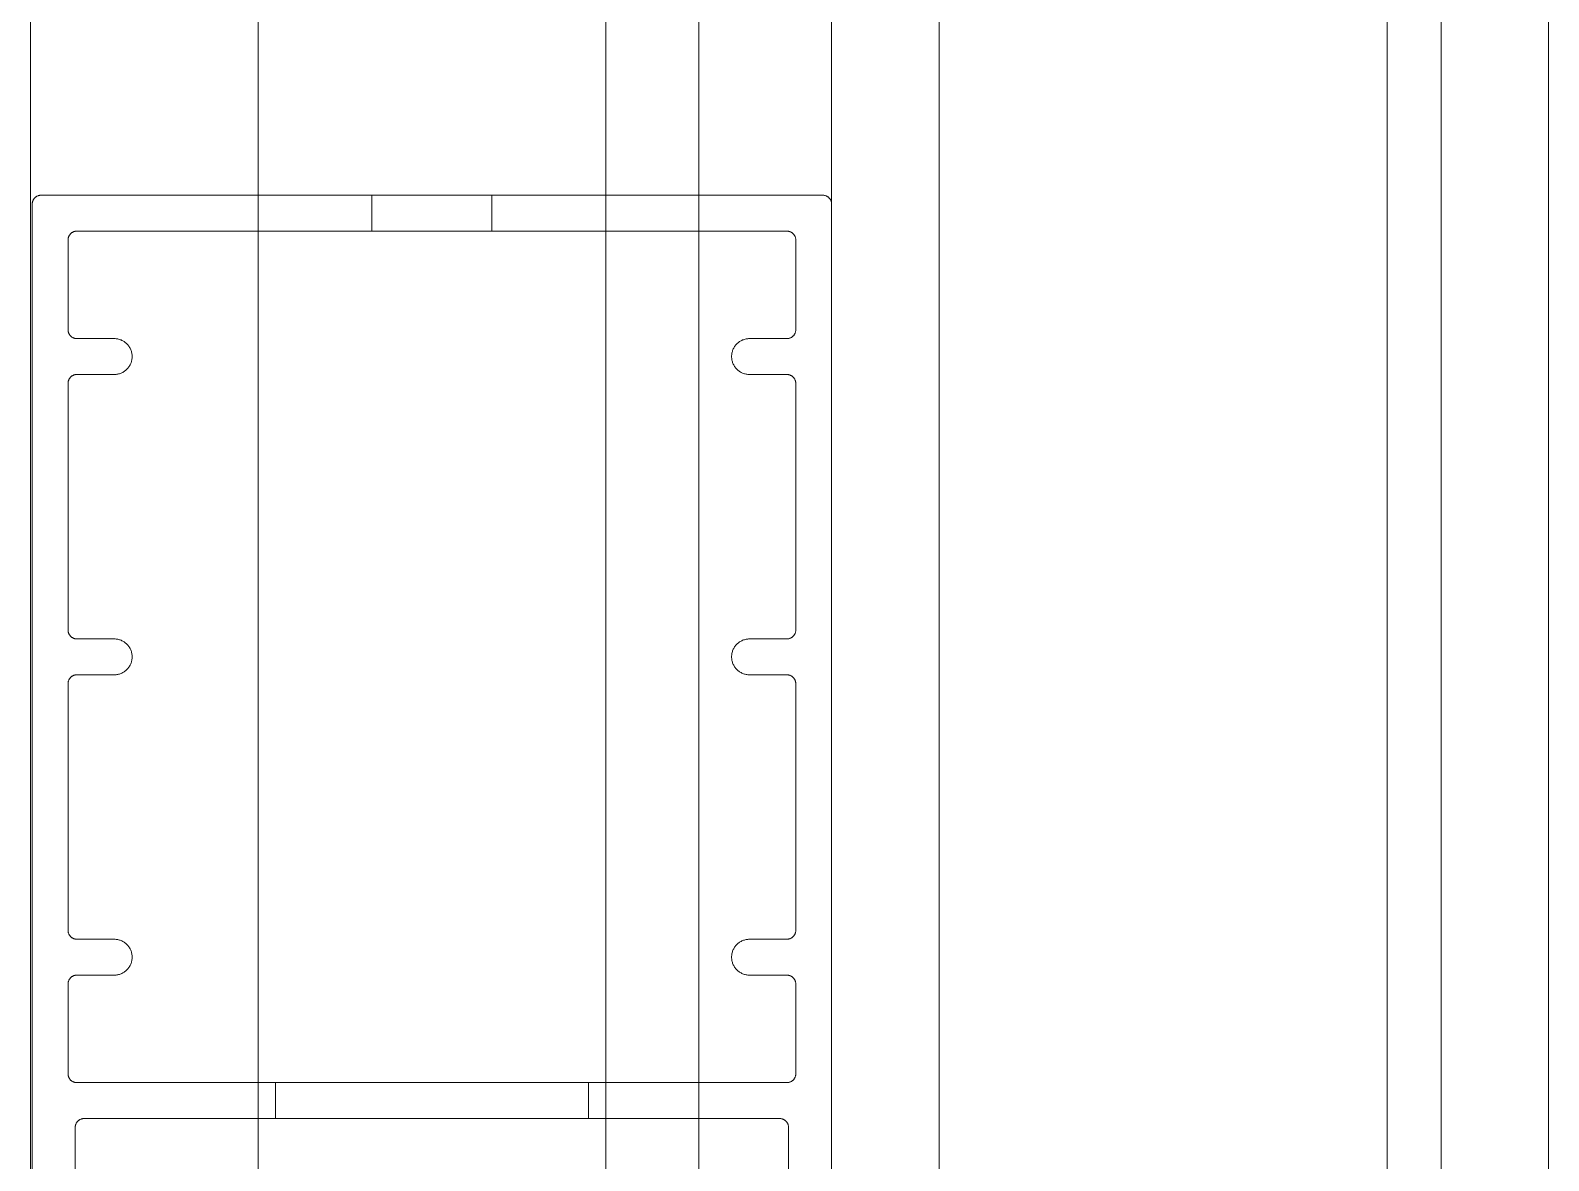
# Model space of a CAD drawing. Header units: metres. Extents: x 1838950 to 1842843, y 5171318 to 5174224.
# Drawn here: x 1841202.47298 to 1841202.51533, y 5171401.8612 to 5171401.89273 of the extents above; entities that cross this region are included whole.
import ezdxf

# ---------------------------------------------------------------- set-up
doc = ezdxf.new("R2010")
doc.units = ezdxf.units.M
doc.header["$LTSCALE"] = 0.0254
doc.layers.add('00 CHAZAL Coupe A.5', color=7, linetype='Continuous', lineweight=18)

# ---------------------------------------------------------------- blocks, each defined once
blk = doc.blocks.new('Groupe-1812-1')
at = {"layer": '00 CHAZAL Coupe A.5', "color": 7, "linetype": 'Continuous', "lineweight": 5}
for p, q in [((1841202.498332, 5171400.859231), (1841202.498332, 5171401.982231)), ((1841202.510832, 5171400.873731), (1841202.510832, 5171401.977731)), ((1841202.51233, 5171400.873231), (1841202.51233, 5171401.977731)), ((1841202.472982, 5171401.950231), (1841202.472982, 5171400.849731)), ((1841202.479332, 5171401.950231), (1841202.479332, 5171400.849731)), ((1841202.489032, 5171401.950231), (1841202.489032, 5171400.849731)), ((1841202.491632, 5171401.950231), (1841202.491632, 5171400.849731)), ((1841202.495332, 5171401.950231), (1841202.495332, 5171400.849731)), ((1841202.515332, 5171400.900115), (1841202.515332, 5171401.937231)), ((1841202.482507, 5171401.887133), (1841202.482507, 5171401.888133)), ((1841202.485857, 5171401.887133), (1841202.485857, 5171401.888133)), ((1841202.479816, 5171401.86338), (1841202.479816, 5171401.86238)), ((1841202.488547, 5171401.86338), (1841202.488547, 5171401.86238))]:
    blk.add_line(p, q, dxfattribs=at)
at = {"layer": '00 CHAZAL Coupe A.5', "color": 7, "linetype": 'Continuous', "lineweight": 5, "flags": 128}
for points in [[(1841202.474482, 5171401.86238), (1841202.484182, 5171401.86238), (1841202.493882, 5171401.86238), (1841202.493894, 5171401.862379), (1841202.493906, 5171401.862378), (1841202.493918, 5171401.862377), (1841202.49393, 5171401.862375), (1841202.493942, 5171401.862372), (1841202.493954, 5171401.862369), (1841202.493966, 5171401.862365), (1841202.493977, 5171401.862361), (1841202.493989, 5171401.862356), (1841202.494, 5171401.86235), (1841202.49401, 5171401.862344), (1841202.494021, 5171401.862337), (1841202.494031, 5171401.86233), (1841202.49404, 5171401.862323), (1841202.49405, 5171401.862315), (1841202.494058, 5171401.862306), (1841202.494067, 5171401.862298), (1841202.494075, 5171401.862288), (1841202.494083, 5171401.862279), (1841202.49409, 5171401.862269), (1841202.494096, 5171401.862258), (1841202.494102, 5171401.862247), (1841202.494108, 5171401.862237), (1841202.494113, 5171401.862225), (1841202.494117, 5171401.862214), (1841202.494121, 5171401.862202), (1841202.494124, 5171401.86219), (1841202.494127, 5171401.862178), (1841202.494129, 5171401.862166), (1841202.494131, 5171401.862154), (1841202.494131, 5171401.862142), (1841202.494132, 5171401.86213), (1841202.494132, 5171401.85268)], [(1841202.495332, 5171401.835933), (1841202.495332, 5171401.887883), (1841202.495331, 5171401.887896), (1841202.495331, 5171401.887908), (1841202.495329, 5171401.88792), (1841202.495327, 5171401.887932), (1841202.495324, 5171401.887944), (1841202.495321, 5171401.887956), (1841202.495317, 5171401.887968), (1841202.495313, 5171401.887979), (1841202.495308, 5171401.88799), (1841202.495302, 5171401.888001), (1841202.495296, 5171401.888012), (1841202.49529, 5171401.888022), (1841202.495283, 5171401.888032), (1841202.495275, 5171401.888042), (1841202.495267, 5171401.888051), (1841202.495258, 5171401.88806), (1841202.49525, 5171401.888069), (1841202.49524, 5171401.888077), (1841202.495231, 5171401.888084), (1841202.495221, 5171401.888091), (1841202.49521, 5171401.888098), (1841202.4952, 5171401.888104), (1841202.495189, 5171401.888109), (1841202.495177, 5171401.888114), (1841202.495166, 5171401.888119), (1841202.495154, 5171401.888123), (1841202.495142, 5171401.888126), (1841202.49513, 5171401.888129), (1841202.495118, 5171401.888131), (1841202.495106, 5171401.888132), (1841202.495094, 5171401.888133), (1841202.495082, 5171401.888133), (1841202.484182, 5171401.888133), (1841202.473282, 5171401.888133), (1841202.473269, 5171401.888133), (1841202.473257, 5171401.888132), (1841202.473245, 5171401.888131), (1841202.473233, 5171401.888129), (1841202.473221, 5171401.888126), (1841202.473209, 5171401.888123), (1841202.473197, 5171401.888119), (1841202.473186, 5171401.888114), (1841202.473175, 5171401.888109), (1841202.473164, 5171401.888104), (1841202.473153, 5171401.888098), (1841202.473143, 5171401.888091), (1841202.473133, 5171401.888084), (1841202.473123, 5171401.888077), (1841202.473114, 5171401.888069), (1841202.473105, 5171401.88806), (1841202.473096, 5171401.888051), (1841202.473088, 5171401.888042), (1841202.473081, 5171401.888032), (1841202.473074, 5171401.888022), (1841202.473067, 5171401.888012), (1841202.473061, 5171401.888001), (1841202.473056, 5171401.88799), (1841202.473051, 5171401.887979), (1841202.473046, 5171401.887968), (1841202.473042, 5171401.887956), (1841202.473039, 5171401.887944), (1841202.473037, 5171401.887932), (1841202.473034, 5171401.88792), (1841202.473033, 5171401.887908), (1841202.473032, 5171401.887896), (1841202.473032, 5171401.887883), (1841202.473032, 5171401.835933)], [(1841202.474232, 5171401.85268), (1841202.474232, 5171401.86213), (1841202.474232, 5171401.862142), (1841202.474233, 5171401.862154), (1841202.474234, 5171401.862166), (1841202.474237, 5171401.862178), (1841202.474239, 5171401.86219), (1841202.474242, 5171401.862202), (1841202.474246, 5171401.862214), (1841202.474251, 5171401.862225), (1841202.474256, 5171401.862237), (1841202.474261, 5171401.862247), (1841202.474267, 5171401.862258), (1841202.474274, 5171401.862269), (1841202.474281, 5171401.862279), (1841202.474288, 5171401.862288), (1841202.474296, 5171401.862298), (1841202.474305, 5171401.862306), (1841202.474314, 5171401.862315), (1841202.474323, 5171401.862323), (1841202.474333, 5171401.86233), (1841202.474343, 5171401.862337), (1841202.474353, 5171401.862344), (1841202.474364, 5171401.86235), (1841202.474375, 5171401.862356), (1841202.474386, 5171401.862361), (1841202.474397, 5171401.862365), (1841202.474409, 5171401.862369), (1841202.474421, 5171401.862372), (1841202.474433, 5171401.862375), (1841202.474445, 5171401.862377), (1841202.474457, 5171401.862378), (1841202.474469, 5171401.862379), (1841202.474482, 5171401.86238)], [(1841202.474282, 5171401.86338), (1841202.484182, 5171401.86338), (1841202.494082, 5171401.86338), (1841202.494094, 5171401.86338), (1841202.494106, 5171401.863381), (1841202.494118, 5171401.863382), (1841202.49413, 5171401.863384), (1841202.494142, 5171401.863387), (1841202.494154, 5171401.86339), (1841202.494166, 5171401.863394), (1841202.494177, 5171401.863399), (1841202.494189, 5171401.863404), (1841202.4942, 5171401.863409), (1841202.49421, 5171401.863415), (1841202.494221, 5171401.863422), (1841202.494231, 5171401.863429), (1841202.49424, 5171401.863436), (1841202.49425, 5171401.863444), (1841202.494258, 5171401.863453), (1841202.494267, 5171401.863462), (1841202.494275, 5171401.863471), (1841202.494283, 5171401.863481), (1841202.49429, 5171401.863491), (1841202.494296, 5171401.863501), (1841202.494302, 5171401.863512), (1841202.494308, 5171401.863523), (1841202.494313, 5171401.863534), (1841202.494317, 5171401.863545), (1841202.494321, 5171401.863557), (1841202.494324, 5171401.863569), (1841202.494327, 5171401.863581), (1841202.494329, 5171401.863593), (1841202.494331, 5171401.863605), (1841202.494331, 5171401.863617), (1841202.494332, 5171401.86363), (1841202.494332, 5171401.86613), (1841202.494331, 5171401.866142), (1841202.494331, 5171401.866154), (1841202.494329, 5171401.866166), (1841202.494327, 5171401.866178), (1841202.494324, 5171401.86619), (1841202.494321, 5171401.866202), (1841202.494317, 5171401.866214), (1841202.494313, 5171401.866225), (1841202.494308, 5171401.866237), (1841202.494302, 5171401.866247), (1841202.494296, 5171401.866258), (1841202.49429, 5171401.866269), (1841202.494283, 5171401.866279), (1841202.494275, 5171401.866288), (1841202.494267, 5171401.866298), (1841202.494258, 5171401.866306), (1841202.49425, 5171401.866315), (1841202.49424, 5171401.866323), (1841202.494231, 5171401.86633), (1841202.494221, 5171401.866337), (1841202.49421, 5171401.866344), (1841202.4942, 5171401.86635), (1841202.494189, 5171401.866356), (1841202.494177, 5171401.866361), (1841202.494166, 5171401.866365), (1841202.494154, 5171401.866369), (1841202.494142, 5171401.866372), (1841202.49413, 5171401.866375), (1841202.494118, 5171401.866377), (1841202.494106, 5171401.866378), (1841202.494094, 5171401.866379), (1841202.494082, 5171401.86638), (1841202.493042, 5171401.86638), (1841202.493017, 5171401.86638), (1841202.492993, 5171401.866382), (1841202.492968, 5171401.866385), (1841202.492944, 5171401.866389), (1841202.49292, 5171401.866395), (1841202.492897, 5171401.866401), (1841202.492873, 5171401.866409), (1841202.49285, 5171401.866418), (1841202.492828, 5171401.866428), (1841202.492806, 5171401.866439), (1841202.492785, 5171401.866451), (1841202.492764, 5171401.866464), (1841202.492744, 5171401.866478), (1841202.492725, 5171401.866493), (1841202.492706, 5171401.866509), (1841202.492688, 5171401.866526), (1841202.492671, 5171401.866544), (1841202.492655, 5171401.866562), (1841202.49264, 5171401.866582), (1841202.492626, 5171401.866602), (1841202.492613, 5171401.866623), (1841202.492601, 5171401.866644), (1841202.49259, 5171401.866666), (1841202.49258, 5171401.866688), (1841202.492571, 5171401.866711), (1841202.492563, 5171401.866734), (1841202.492557, 5171401.866758), (1841202.492551, 5171401.866782), (1841202.492547, 5171401.866806), (1841202.492544, 5171401.866831), (1841202.492542, 5171401.866855), (1841202.492542, 5171401.86688), (1841202.492542, 5171401.866904), (1841202.492544, 5171401.866929), (1841202.492547, 5171401.866953), (1841202.492551, 5171401.866977), (1841202.492557, 5171401.867001), (1841202.492563, 5171401.867025), (1841202.492571, 5171401.867048), (1841202.49258, 5171401.867071), (1841202.49259, 5171401.867093), (1841202.492601, 5171401.867115), (1841202.492613, 5171401.867137), (1841202.492626, 5171401.867157), (1841202.49264, 5171401.867177), (1841202.492655, 5171401.867197), (1841202.492671, 5171401.867215), (1841202.492688, 5171401.867233), (1841202.492706, 5171401.86725), (1841202.492725, 5171401.867266), (1841202.492744, 5171401.867281), (1841202.492764, 5171401.867295), (1841202.492785, 5171401.867308), (1841202.492806, 5171401.867321), (1841202.492828, 5171401.867332), (1841202.49285, 5171401.867342), (1841202.492873, 5171401.86735), (1841202.492897, 5171401.867358), (1841202.49292, 5171401.867365), (1841202.492944, 5171401.86737), (1841202.492968, 5171401.867374), (1841202.492993, 5171401.867377), (1841202.493017, 5171401.867379), (1841202.493042, 5171401.86738), (1841202.494082, 5171401.86738), (1841202.494094, 5171401.86738), (1841202.494106, 5171401.867381), (1841202.494118, 5171401.867382), (1841202.49413, 5171401.867384), (1841202.494142, 5171401.867387), (1841202.494154, 5171401.86739), (1841202.494166, 5171401.867394), (1841202.494177, 5171401.867399), (1841202.494189, 5171401.867404), (1841202.4942, 5171401.867409), (1841202.49421, 5171401.867415), (1841202.494221, 5171401.867422), (1841202.494231, 5171401.867429), (1841202.49424, 5171401.867436), (1841202.49425, 5171401.867444), (1841202.494258, 5171401.867453), (1841202.494267, 5171401.867462), (1841202.494275, 5171401.867471), (1841202.494283, 5171401.867481), (1841202.49429, 5171401.867491), (1841202.494296, 5171401.867501), (1841202.494302, 5171401.867512), (1841202.494308, 5171401.867523), (1841202.494313, 5171401.867534), (1841202.494317, 5171401.867545), (1841202.494321, 5171401.867557), (1841202.494324, 5171401.867569), (1841202.494327, 5171401.867581), (1841202.494329, 5171401.867593), (1841202.494331, 5171401.867605), (1841202.494331, 5171401.867617), (1841202.494332, 5171401.86763), (1841202.494332, 5171401.874506), (1841202.494331, 5171401.874519), (1841202.494331, 5171401.874531), (1841202.494329, 5171401.874543), (1841202.494327, 5171401.874555), (1841202.494324, 5171401.874567), (1841202.494321, 5171401.874579), (1841202.494317, 5171401.874591), (1841202.494313, 5171401.874602), (1841202.494308, 5171401.874613), (1841202.494302, 5171401.874624), (1841202.494296, 5171401.874635), (1841202.49429, 5171401.874645), (1841202.494283, 5171401.874655), (1841202.494275, 5171401.874665), (1841202.494267, 5171401.874674), (1841202.494258, 5171401.874683), (1841202.49425, 5171401.874692), (1841202.49424, 5171401.8747), (1841202.494231, 5171401.874707), (1841202.494221, 5171401.874714), (1841202.49421, 5171401.874721), (1841202.4942, 5171401.874727), (1841202.494189, 5171401.874732), (1841202.494177, 5171401.874737), (1841202.494166, 5171401.874742), (1841202.494154, 5171401.874746), (1841202.494142, 5171401.874749), (1841202.49413, 5171401.874752), (1841202.494118, 5171401.874754), (1841202.494106, 5171401.874755), (1841202.494094, 5171401.874756), (1841202.494082, 5171401.874756), (1841202.493042, 5171401.874756), (1841202.493017, 5171401.874757), (1841202.492993, 5171401.874759), (1841202.492968, 5171401.874762), (1841202.492944, 5171401.874766), (1841202.49292, 5171401.874771), (1841202.492897, 5171401.874778), (1841202.492873, 5171401.874786), (1841202.49285, 5171401.874795), (1841202.492828, 5171401.874804), (1841202.492806, 5171401.874816), (1841202.492785, 5171401.874828), (1841202.492764, 5171401.874841), (1841202.492744, 5171401.874855), (1841202.492725, 5171401.87487), (1841202.492706, 5171401.874886), (1841202.492688, 5171401.874903), (1841202.492671, 5171401.874921), (1841202.492655, 5171401.874939), (1841202.49264, 5171401.874959), (1841202.492626, 5171401.874979), (1841202.492613, 5171401.874999), (1841202.492601, 5171401.875021), (1841202.49259, 5171401.875043), (1841202.49258, 5171401.875065), (1841202.492571, 5171401.875088), (1841202.492563, 5171401.875111), (1841202.492557, 5171401.875135), (1841202.492551, 5171401.875159), (1841202.492547, 5171401.875183), (1841202.492544, 5171401.875207), (1841202.492542, 5171401.875232), (1841202.492542, 5171401.875256), (1841202.492542, 5171401.875281), (1841202.492544, 5171401.875305), (1841202.492547, 5171401.87533), (1841202.492551, 5171401.875354), (1841202.492557, 5171401.875378), (1841202.492563, 5171401.875402), (1841202.492571, 5171401.875425), (1841202.49258, 5171401.875448), (1841202.49259, 5171401.87547), (1841202.492601, 5171401.875492), (1841202.492613, 5171401.875514), (1841202.492626, 5171401.875534), (1841202.49264, 5171401.875554), (1841202.492655, 5171401.875574), (1841202.492671, 5171401.875592), (1841202.492688, 5171401.87561), (1841202.492706, 5171401.875627), (1841202.492725, 5171401.875643), (1841202.492744, 5171401.875658), (1841202.492764, 5171401.875672), (1841202.492785, 5171401.875685), (1841202.492806, 5171401.875697), (1841202.492828, 5171401.875708), (1841202.49285, 5171401.875718), (1841202.492873, 5171401.875727), (1841202.492897, 5171401.875735), (1841202.49292, 5171401.875742), (1841202.492944, 5171401.875747), (1841202.492968, 5171401.875751), (1841202.492993, 5171401.875754), (1841202.493017, 5171401.875756), (1841202.493042, 5171401.875756), (1841202.494082, 5171401.875756), (1841202.494094, 5171401.875757), (1841202.494106, 5171401.875758), (1841202.494118, 5171401.875759), (1841202.49413, 5171401.875761), (1841202.494142, 5171401.875764), (1841202.494154, 5171401.875767), (1841202.494166, 5171401.875771), (1841202.494177, 5171401.875776), (1841202.494189, 5171401.87578), (1841202.4942, 5171401.875786), (1841202.49421, 5171401.875792), (1841202.494221, 5171401.875799), (1841202.494231, 5171401.875806), (1841202.49424, 5171401.875813), (1841202.49425, 5171401.875821), (1841202.494258, 5171401.87583), (1841202.494267, 5171401.875839), (1841202.494275, 5171401.875848), (1841202.494283, 5171401.875858), (1841202.49429, 5171401.875868), (1841202.494296, 5171401.875878), (1841202.494302, 5171401.875889), (1841202.494308, 5171401.8759), (1841202.494313, 5171401.875911), (1841202.494317, 5171401.875922), (1841202.494321, 5171401.875934), (1841202.494324, 5171401.875946), (1841202.494327, 5171401.875958), (1841202.494329, 5171401.87597), (1841202.494331, 5171401.875982), (1841202.494331, 5171401.875994), (1841202.494332, 5171401.876006), (1841202.494332, 5171401.882883), (1841202.494331, 5171401.882896), (1841202.494331, 5171401.882908), (1841202.494329, 5171401.88292), (1841202.494327, 5171401.882932), (1841202.494324, 5171401.882944), (1841202.494321, 5171401.882956), (1841202.494317, 5171401.882968), (1841202.494313, 5171401.882979), (1841202.494308, 5171401.88299), (1841202.494302, 5171401.883001), (1841202.494296, 5171401.883012), (1841202.49429, 5171401.883022), (1841202.494283, 5171401.883032), (1841202.494275, 5171401.883042), (1841202.494267, 5171401.883051), (1841202.494258, 5171401.88306), (1841202.49425, 5171401.883069), (1841202.49424, 5171401.883077), (1841202.494231, 5171401.883084), (1841202.494221, 5171401.883091), (1841202.49421, 5171401.883098), (1841202.4942, 5171401.883104), (1841202.494189, 5171401.883109), (1841202.494177, 5171401.883114), (1841202.494166, 5171401.883119), (1841202.494154, 5171401.883123), (1841202.494142, 5171401.883126), (1841202.49413, 5171401.883129), (1841202.494118, 5171401.883131), (1841202.494106, 5171401.883132), (1841202.494094, 5171401.883133), (1841202.494082, 5171401.883133), (1841202.493042, 5171401.883133), (1841202.493017, 5171401.883134), (1841202.492993, 5171401.883136), (1841202.492968, 5171401.883139), (1841202.492944, 5171401.883143), (1841202.49292, 5171401.883148), (1841202.492897, 5171401.883155), (1841202.492873, 5171401.883163), (1841202.49285, 5171401.883171), (1841202.492828, 5171401.883181), (1841202.492806, 5171401.883192), (1841202.492785, 5171401.883204), (1841202.492764, 5171401.883218), (1841202.492744, 5171401.883232), (1841202.492725, 5171401.883247), (1841202.492706, 5171401.883263), (1841202.492688, 5171401.88328), (1841202.492671, 5171401.883298), (1841202.492655, 5171401.883316), (1841202.49264, 5171401.883336), (1841202.492626, 5171401.883356), (1841202.492613, 5171401.883376), (1841202.492601, 5171401.883398), (1841202.49259, 5171401.88342), (1841202.49258, 5171401.883442), (1841202.492571, 5171401.883465), (1841202.492563, 5171401.883488), (1841202.492557, 5171401.883512), (1841202.492551, 5171401.883536), (1841202.492547, 5171401.88356), (1841202.492544, 5171401.883584), (1841202.492542, 5171401.883609), (1841202.492542, 5171401.883633), (1841202.492542, 5171401.883658), (1841202.492544, 5171401.883682), (1841202.492547, 5171401.883707), (1841202.492551, 5171401.883731), (1841202.492557, 5171401.883755), (1841202.492563, 5171401.883778), (1841202.492571, 5171401.883802), (1841202.49258, 5171401.883825), (1841202.49259, 5171401.883847), (1841202.492601, 5171401.883869), (1841202.492613, 5171401.88389), (1841202.492626, 5171401.883911), (1841202.49264, 5171401.883931), (1841202.492655, 5171401.883951), (1841202.492671, 5171401.883969), (1841202.492688, 5171401.883987), (1841202.492706, 5171401.884004), (1841202.492725, 5171401.88402), (1841202.492744, 5171401.884035), (1841202.492764, 5171401.884049), (1841202.492785, 5171401.884062), (1841202.492806, 5171401.884074), (1841202.492828, 5171401.884085), (1841202.49285, 5171401.884095), (1841202.492873, 5171401.884104), (1841202.492897, 5171401.884112), (1841202.49292, 5171401.884118), (1841202.492944, 5171401.884124), (1841202.492968, 5171401.884128), (1841202.492993, 5171401.884131), (1841202.493017, 5171401.884133), (1841202.493042, 5171401.884133), (1841202.494082, 5171401.884133), (1841202.494094, 5171401.884134), (1841202.494106, 5171401.884135), (1841202.494118, 5171401.884136), (1841202.49413, 5171401.884138), (1841202.494142, 5171401.884141), (1841202.494154, 5171401.884144), (1841202.494166, 5171401.884148), (1841202.494177, 5171401.884152), (1841202.494189, 5171401.884157), (1841202.4942, 5171401.884163), (1841202.49421, 5171401.884169), (1841202.494221, 5171401.884175), (1841202.494231, 5171401.884183), (1841202.49424, 5171401.88419), (1841202.49425, 5171401.884198), (1841202.494258, 5171401.884207), (1841202.494267, 5171401.884215), (1841202.494275, 5171401.884225), (1841202.494283, 5171401.884234), (1841202.49429, 5171401.884244), (1841202.494296, 5171401.884255), (1841202.494302, 5171401.884266), (1841202.494308, 5171401.884276), (1841202.494313, 5171401.884288), (1841202.494317, 5171401.884299), (1841202.494321, 5171401.884311), (1841202.494324, 5171401.884323), (1841202.494327, 5171401.884335), (1841202.494329, 5171401.884347), (1841202.494331, 5171401.884359), (1841202.494331, 5171401.884371), (1841202.494332, 5171401.884383), (1841202.494332, 5171401.886883), (1841202.494331, 5171401.886896), (1841202.494331, 5171401.886908), (1841202.494329, 5171401.88692), (1841202.494327, 5171401.886932), (1841202.494324, 5171401.886944), (1841202.494321, 5171401.886956), (1841202.494317, 5171401.886968), (1841202.494313, 5171401.886979), (1841202.494308, 5171401.88699), (1841202.494302, 5171401.887001), (1841202.494296, 5171401.887012), (1841202.49429, 5171401.887022), (1841202.494283, 5171401.887032), (1841202.494275, 5171401.887042), (1841202.494267, 5171401.887051), (1841202.494258, 5171401.88706), (1841202.49425, 5171401.887069), (1841202.49424, 5171401.887077), (1841202.494231, 5171401.887084), (1841202.494221, 5171401.887091), (1841202.49421, 5171401.887098), (1841202.4942, 5171401.887104), (1841202.494189, 5171401.887109), (1841202.494177, 5171401.887114), (1841202.494166, 5171401.887119), (1841202.494154, 5171401.887123), (1841202.494142, 5171401.887126), (1841202.49413, 5171401.887129), (1841202.494118, 5171401.887131), (1841202.494106, 5171401.887132), (1841202.494094, 5171401.887133), (1841202.494082, 5171401.887133), (1841202.484182, 5171401.887133), (1841202.474282, 5171401.887133), (1841202.474269, 5171401.887133), (1841202.474257, 5171401.887132), (1841202.474245, 5171401.887131), (1841202.474233, 5171401.887129), (1841202.474221, 5171401.887126), (1841202.474209, 5171401.887123), (1841202.474197, 5171401.887119), (1841202.474186, 5171401.887114), (1841202.474175, 5171401.887109), (1841202.474164, 5171401.887104), (1841202.474153, 5171401.887098), (1841202.474143, 5171401.887091), (1841202.474133, 5171401.887084), (1841202.474123, 5171401.887077), (1841202.474114, 5171401.887069), (1841202.474105, 5171401.88706), (1841202.474096, 5171401.887051), (1841202.474088, 5171401.887042), (1841202.474081, 5171401.887032), (1841202.474074, 5171401.887022), (1841202.474067, 5171401.887012), (1841202.474061, 5171401.887001), (1841202.474056, 5171401.88699), (1841202.474051, 5171401.886979), (1841202.474046, 5171401.886968), (1841202.474042, 5171401.886956), (1841202.474039, 5171401.886944), (1841202.474037, 5171401.886932), (1841202.474034, 5171401.88692), (1841202.474033, 5171401.886908), (1841202.474032, 5171401.886896), (1841202.474032, 5171401.886883), (1841202.474032, 5171401.884383), (1841202.474032, 5171401.884371), (1841202.474033, 5171401.884359), (1841202.474034, 5171401.884347), (1841202.474037, 5171401.884335), (1841202.474039, 5171401.884323), (1841202.474042, 5171401.884311), (1841202.474046, 5171401.884299), (1841202.474051, 5171401.884288), (1841202.474056, 5171401.884276), (1841202.474061, 5171401.884266), (1841202.474067, 5171401.884255), (1841202.474074, 5171401.884244), (1841202.474081, 5171401.884234), (1841202.474088, 5171401.884225), (1841202.474096, 5171401.884215), (1841202.474105, 5171401.884207), (1841202.474114, 5171401.884198), (1841202.474123, 5171401.88419), (1841202.474133, 5171401.884183), (1841202.474143, 5171401.884175), (1841202.474153, 5171401.884169), (1841202.474164, 5171401.884163), (1841202.474175, 5171401.884157), (1841202.474186, 5171401.884152), (1841202.474197, 5171401.884148), (1841202.474209, 5171401.884144), (1841202.474221, 5171401.884141), (1841202.474233, 5171401.884138), (1841202.474245, 5171401.884136), (1841202.474257, 5171401.884135), (1841202.474269, 5171401.884134), (1841202.474282, 5171401.884133), (1841202.475322, 5171401.884133), (1841202.475346, 5171401.884133), (1841202.475371, 5171401.884131), (1841202.475395, 5171401.884128), (1841202.475419, 5171401.884124), (1841202.475443, 5171401.884118), (1841202.475467, 5171401.884112), (1841202.47549, 5171401.884104), (1841202.475513, 5171401.884095), (1841202.475535, 5171401.884085), (1841202.475557, 5171401.884074), (1841202.475579, 5171401.884062), (1841202.475599, 5171401.884049), (1841202.47562, 5171401.884035), (1841202.475639, 5171401.88402), (1841202.475657, 5171401.884004), (1841202.475675, 5171401.883987), (1841202.475692, 5171401.883969), (1841202.475708, 5171401.883951), (1841202.475723, 5171401.883931), (1841202.475737, 5171401.883911), (1841202.475751, 5171401.88389), (1841202.475763, 5171401.883869), (1841202.475774, 5171401.883847), (1841202.475784, 5171401.883825), (1841202.475792, 5171401.883802), (1841202.4758, 5171401.883778), (1841202.475807, 5171401.883755), (1841202.475812, 5171401.883731), (1841202.475816, 5171401.883707), (1841202.475819, 5171401.883682), (1841202.475821, 5171401.883658), (1841202.475822, 5171401.883633), (1841202.475821, 5171401.883609), (1841202.475819, 5171401.883584), (1841202.475816, 5171401.88356), (1841202.475812, 5171401.883536), (1841202.475807, 5171401.883512), (1841202.4758, 5171401.883488), (1841202.475792, 5171401.883465), (1841202.475784, 5171401.883442), (1841202.475774, 5171401.88342), (1841202.475763, 5171401.883398), (1841202.475751, 5171401.883376), (1841202.475737, 5171401.883356), (1841202.475723, 5171401.883336), (1841202.475708, 5171401.883316), (1841202.475692, 5171401.883298), (1841202.475675, 5171401.88328), (1841202.475657, 5171401.883263), (1841202.475639, 5171401.883247), (1841202.47562, 5171401.883232), (1841202.475599, 5171401.883218), (1841202.475579, 5171401.883204), (1841202.475557, 5171401.883192), (1841202.475535, 5171401.883181), (1841202.475513, 5171401.883171), (1841202.47549, 5171401.883163), (1841202.475467, 5171401.883155), (1841202.475443, 5171401.883148), (1841202.475419, 5171401.883143), (1841202.475395, 5171401.883139), (1841202.475371, 5171401.883136), (1841202.475346, 5171401.883134), (1841202.475322, 5171401.883133), (1841202.474282, 5171401.883133), (1841202.474269, 5171401.883133), (1841202.474257, 5171401.883132), (1841202.474245, 5171401.883131), (1841202.474233, 5171401.883129), (1841202.474221, 5171401.883126), (1841202.474209, 5171401.883123), (1841202.474197, 5171401.883119), (1841202.474186, 5171401.883114), (1841202.474175, 5171401.883109), (1841202.474164, 5171401.883104), (1841202.474153, 5171401.883098), (1841202.474143, 5171401.883091), (1841202.474133, 5171401.883084), (1841202.474123, 5171401.883077), (1841202.474114, 5171401.883069), (1841202.474105, 5171401.88306), (1841202.474096, 5171401.883051), (1841202.474088, 5171401.883042), (1841202.474081, 5171401.883032), (1841202.474074, 5171401.883022), (1841202.474067, 5171401.883012), (1841202.474061, 5171401.883001), (1841202.474056, 5171401.88299), (1841202.474051, 5171401.882979), (1841202.474046, 5171401.882968), (1841202.474042, 5171401.882956), (1841202.474039, 5171401.882944), (1841202.474037, 5171401.882932), (1841202.474034, 5171401.88292), (1841202.474033, 5171401.882908), (1841202.474032, 5171401.882896), (1841202.474032, 5171401.882883), (1841202.474032, 5171401.876006), (1841202.474032, 5171401.875994), (1841202.474033, 5171401.875982), (1841202.474034, 5171401.87597), (1841202.474037, 5171401.875958), (1841202.474039, 5171401.875946), (1841202.474042, 5171401.875934), (1841202.474046, 5171401.875922), (1841202.474051, 5171401.875911), (1841202.474056, 5171401.8759), (1841202.474061, 5171401.875889), (1841202.474067, 5171401.875878), (1841202.474074, 5171401.875868), (1841202.474081, 5171401.875858), (1841202.474088, 5171401.875848), (1841202.474096, 5171401.875839), (1841202.474105, 5171401.87583), (1841202.474114, 5171401.875821), (1841202.474123, 5171401.875813), (1841202.474133, 5171401.875806), (1841202.474143, 5171401.875799), (1841202.474153, 5171401.875792), (1841202.474164, 5171401.875786), (1841202.474175, 5171401.87578), (1841202.474186, 5171401.875776), (1841202.474197, 5171401.875771), (1841202.474209, 5171401.875767), (1841202.474221, 5171401.875764), (1841202.474233, 5171401.875761), (1841202.474245, 5171401.875759), (1841202.474257, 5171401.875758), (1841202.474269, 5171401.875757), (1841202.474282, 5171401.875756), (1841202.475322, 5171401.875756), (1841202.475346, 5171401.875756), (1841202.475371, 5171401.875754), (1841202.475395, 5171401.875751), (1841202.475419, 5171401.875747), (1841202.475443, 5171401.875742), (1841202.475467, 5171401.875735), (1841202.47549, 5171401.875727), (1841202.475513, 5171401.875718), (1841202.475535, 5171401.875708), (1841202.475557, 5171401.875697), (1841202.475579, 5171401.875685), (1841202.475599, 5171401.875672), (1841202.47562, 5171401.875658), (1841202.475639, 5171401.875643), (1841202.475657, 5171401.875627), (1841202.475675, 5171401.87561), (1841202.475692, 5171401.875592), (1841202.475708, 5171401.875574), (1841202.475723, 5171401.875554), (1841202.475737, 5171401.875534), (1841202.475751, 5171401.875514), (1841202.475763, 5171401.875492), (1841202.475774, 5171401.87547), (1841202.475784, 5171401.875448), (1841202.475792, 5171401.875425), (1841202.4758, 5171401.875402), (1841202.475807, 5171401.875378), (1841202.475812, 5171401.875354), (1841202.475816, 5171401.87533), (1841202.475819, 5171401.875305), (1841202.475821, 5171401.875281), (1841202.475822, 5171401.875256), (1841202.475821, 5171401.875232), (1841202.475819, 5171401.875207), (1841202.475816, 5171401.875183), (1841202.475812, 5171401.875159), (1841202.475807, 5171401.875135), (1841202.4758, 5171401.875111), (1841202.475792, 5171401.875088), (1841202.475784, 5171401.875065), (1841202.475774, 5171401.875043), (1841202.475763, 5171401.875021), (1841202.475751, 5171401.874999), (1841202.475737, 5171401.874979), (1841202.475723, 5171401.874959), (1841202.475708, 5171401.874939), (1841202.475692, 5171401.874921), (1841202.475675, 5171401.874903), (1841202.475657, 5171401.874886), (1841202.475639, 5171401.87487), (1841202.47562, 5171401.874855), (1841202.475599, 5171401.874841), (1841202.475579, 5171401.874828), (1841202.475557, 5171401.874816), (1841202.475535, 5171401.874804), (1841202.475513, 5171401.874795), (1841202.47549, 5171401.874786), (1841202.475467, 5171401.874778), (1841202.475443, 5171401.874771), (1841202.475419, 5171401.874766), (1841202.475395, 5171401.874762), (1841202.475371, 5171401.874759), (1841202.475346, 5171401.874757), (1841202.475322, 5171401.874756), (1841202.474282, 5171401.874756), (1841202.474269, 5171401.874756), (1841202.474257, 5171401.874755), (1841202.474245, 5171401.874754), (1841202.474233, 5171401.874752), (1841202.474221, 5171401.874749), (1841202.474209, 5171401.874746), (1841202.474197, 5171401.874742), (1841202.474186, 5171401.874737), (1841202.474175, 5171401.874732), (1841202.474164, 5171401.874727), (1841202.474153, 5171401.874721), (1841202.474143, 5171401.874714), (1841202.474133, 5171401.874707), (1841202.474123, 5171401.8747), (1841202.474114, 5171401.874692), (1841202.474105, 5171401.874683), (1841202.474096, 5171401.874674), (1841202.474088, 5171401.874665), (1841202.474081, 5171401.874655), (1841202.474074, 5171401.874645), (1841202.474067, 5171401.874635), (1841202.474061, 5171401.874624), (1841202.474056, 5171401.874613), (1841202.474051, 5171401.874602), (1841202.474046, 5171401.874591), (1841202.474042, 5171401.874579), (1841202.474039, 5171401.874567), (1841202.474037, 5171401.874555), (1841202.474034, 5171401.874543), (1841202.474033, 5171401.874531), (1841202.474032, 5171401.874519), (1841202.474032, 5171401.874506), (1841202.474032, 5171401.86763), (1841202.474032, 5171401.867617), (1841202.474033, 5171401.867605), (1841202.474034, 5171401.867593), (1841202.474037, 5171401.867581), (1841202.474039, 5171401.867569), (1841202.474042, 5171401.867557), (1841202.474046, 5171401.867545), (1841202.474051, 5171401.867534), (1841202.474056, 5171401.867523), (1841202.474061, 5171401.867512), (1841202.474067, 5171401.867501), (1841202.474074, 5171401.867491), (1841202.474081, 5171401.867481), (1841202.474088, 5171401.867471), (1841202.474096, 5171401.867462), (1841202.474105, 5171401.867453), (1841202.474114, 5171401.867444), (1841202.474123, 5171401.867436), (1841202.474133, 5171401.867429), (1841202.474143, 5171401.867422), (1841202.474153, 5171401.867415), (1841202.474164, 5171401.867409), (1841202.474175, 5171401.867404), (1841202.474186, 5171401.867399), (1841202.474197, 5171401.867394), (1841202.474209, 5171401.86739), (1841202.474221, 5171401.867387), (1841202.474233, 5171401.867384), (1841202.474245, 5171401.867382), (1841202.474257, 5171401.867381), (1841202.474269, 5171401.86738), (1841202.474282, 5171401.86738), (1841202.475322, 5171401.86738), (1841202.475346, 5171401.867379), (1841202.475371, 5171401.867377), (1841202.475395, 5171401.867374), (1841202.475419, 5171401.86737), (1841202.475443, 5171401.867365), (1841202.475467, 5171401.867358), (1841202.47549, 5171401.86735), (1841202.475513, 5171401.867342), (1841202.475535, 5171401.867332), (1841202.475557, 5171401.867321), (1841202.475579, 5171401.867308), (1841202.475599, 5171401.867295), (1841202.47562, 5171401.867281), (1841202.475639, 5171401.867266), (1841202.475657, 5171401.86725), (1841202.475675, 5171401.867233), (1841202.475692, 5171401.867215), (1841202.475708, 5171401.867197), (1841202.475723, 5171401.867177), (1841202.475737, 5171401.867157), (1841202.475751, 5171401.867137), (1841202.475763, 5171401.867115), (1841202.475774, 5171401.867093), (1841202.475784, 5171401.867071), (1841202.475792, 5171401.867048), (1841202.4758, 5171401.867025), (1841202.475807, 5171401.867001), (1841202.475812, 5171401.866977), (1841202.475816, 5171401.866953), (1841202.475819, 5171401.866929), (1841202.475821, 5171401.866904), (1841202.475822, 5171401.86688), (1841202.475821, 5171401.866855), (1841202.475819, 5171401.866831), (1841202.475816, 5171401.866806), (1841202.475812, 5171401.866782), (1841202.475807, 5171401.866758), (1841202.4758, 5171401.866734), (1841202.475792, 5171401.866711), (1841202.475784, 5171401.866688), (1841202.475774, 5171401.866666), (1841202.475763, 5171401.866644), (1841202.475751, 5171401.866623), (1841202.475737, 5171401.866602), (1841202.475723, 5171401.866582), (1841202.475708, 5171401.866562), (1841202.475692, 5171401.866544), (1841202.475675, 5171401.866526), (1841202.475657, 5171401.866509), (1841202.475639, 5171401.866493), (1841202.47562, 5171401.866478), (1841202.475599, 5171401.866464), (1841202.475579, 5171401.866451), (1841202.475557, 5171401.866439), (1841202.475535, 5171401.866428), (1841202.475513, 5171401.866418), (1841202.47549, 5171401.866409), (1841202.475467, 5171401.866401), (1841202.475443, 5171401.866395), (1841202.475419, 5171401.866389), (1841202.475395, 5171401.866385), (1841202.475371, 5171401.866382), (1841202.475346, 5171401.86638), (1841202.475322, 5171401.86638), (1841202.474282, 5171401.86638), (1841202.474269, 5171401.866379), (1841202.474257, 5171401.866378), (1841202.474245, 5171401.866377), (1841202.474233, 5171401.866375), (1841202.474221, 5171401.866372), (1841202.474209, 5171401.866369), (1841202.474197, 5171401.866365), (1841202.474186, 5171401.866361), (1841202.474175, 5171401.866356), (1841202.474164, 5171401.86635), (1841202.474153, 5171401.866344), (1841202.474143, 5171401.866337), (1841202.474133, 5171401.86633), (1841202.474123, 5171401.866323), (1841202.474114, 5171401.866315), (1841202.474105, 5171401.866306), (1841202.474096, 5171401.866298), (1841202.474088, 5171401.866288), (1841202.474081, 5171401.866279), (1841202.474074, 5171401.866269), (1841202.474067, 5171401.866258), (1841202.474061, 5171401.866247), (1841202.474056, 5171401.866237), (1841202.474051, 5171401.866225), (1841202.474046, 5171401.866214), (1841202.474042, 5171401.866202), (1841202.474039, 5171401.86619), (1841202.474037, 5171401.866178), (1841202.474034, 5171401.866166), (1841202.474033, 5171401.866154), (1841202.474032, 5171401.866142), (1841202.474032, 5171401.86613), (1841202.474032, 5171401.86363), (1841202.474032, 5171401.863617), (1841202.474033, 5171401.863605), (1841202.474034, 5171401.863593), (1841202.474037, 5171401.863581), (1841202.474039, 5171401.863569), (1841202.474042, 5171401.863557), (1841202.474046, 5171401.863545), (1841202.474051, 5171401.863534), (1841202.474056, 5171401.863523), (1841202.474061, 5171401.863512), (1841202.474067, 5171401.863501), (1841202.474074, 5171401.863491), (1841202.474081, 5171401.863481), (1841202.474088, 5171401.863471), (1841202.474096, 5171401.863462), (1841202.474105, 5171401.863453), (1841202.474114, 5171401.863444), (1841202.474123, 5171401.863436), (1841202.474133, 5171401.863429), (1841202.474143, 5171401.863422), (1841202.474153, 5171401.863415), (1841202.474164, 5171401.863409), (1841202.474175, 5171401.863404), (1841202.474186, 5171401.863399), (1841202.474197, 5171401.863394), (1841202.474209, 5171401.86339), (1841202.474221, 5171401.863387), (1841202.474233, 5171401.863384), (1841202.474245, 5171401.863382), (1841202.474257, 5171401.863381), (1841202.474269, 5171401.86338), (1841202.474282, 5171401.86338)]]:
    blk.add_lwpolyline(points, dxfattribs=at)

msp = doc.modelspace()

# ---------------------------------------------------------------- block references
at = {"layer": '00 CHAZAL Coupe A.5', "color": 7}
msp.add_blockref('Groupe-1812-1', (0, 0), dxfattribs=at)

doc.saveas('drawing.dxf')
